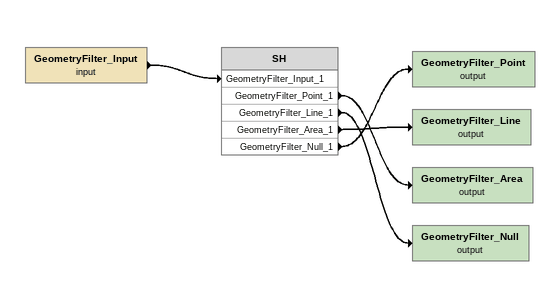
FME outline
GeometryFilter_Input (input)
    -> SH [GeometryFilter_Input_1]
SH
    GeometryFilter_Point_1 -> GeometryFilter_Area (output)
    GeometryFilter_Line_1 -> GeometryFilter_Null (output)
    GeometryFilter_Area_1 -> GeometryFilter_Line (output)
    GeometryFilter_Null_1 -> GeometryFilter_Point (output)
GeometryFilter_Point (output)
GeometryFilter_Line (output)
GeometryFilter_Area (output)
GeometryFilter_Null (output)
